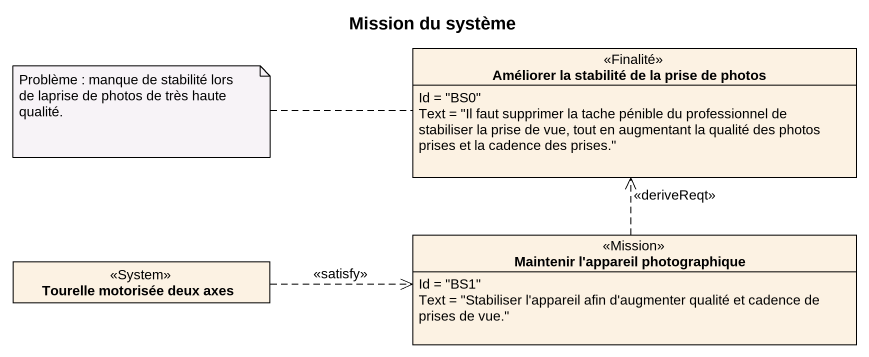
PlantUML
@startuml
title Mission du système
hide circle
hide empty members
class "Améliorer la stabilité de la prise de photos" as Améliorer_la_stabilité_de <<Finalité>> {
  Id = "BS0"
  Text = "Il faut supprimer la tache pénible du professionnel de stabiliser la prise de vue, tout en augmentant la qualité des photos prises et la cadence des prises."
}
class "Tourelle motorisée deux axes" as Tourelle_motorisée_deux_axes <<System>>
class "Maintenir l'appareil photographique" as Maintenir_l_appareil <<Mission>> {
  Id = "BS1"
  Text = "Stabiliser l'appareil afin d'augmenter qualité et cadence de prises de vue."
}
Tourelle_motorisée_deux_axes .right.> Maintenir_l_appareil : <<satisfy>>
Maintenir_l_appareil .up.> Améliorer_la_stabilité_de : <<deriveReqt>>
note left of Améliorer_la_stabilité_de : Problème : manque de stabilité lors de laprise de photos de très haute qualité.
@enduml
